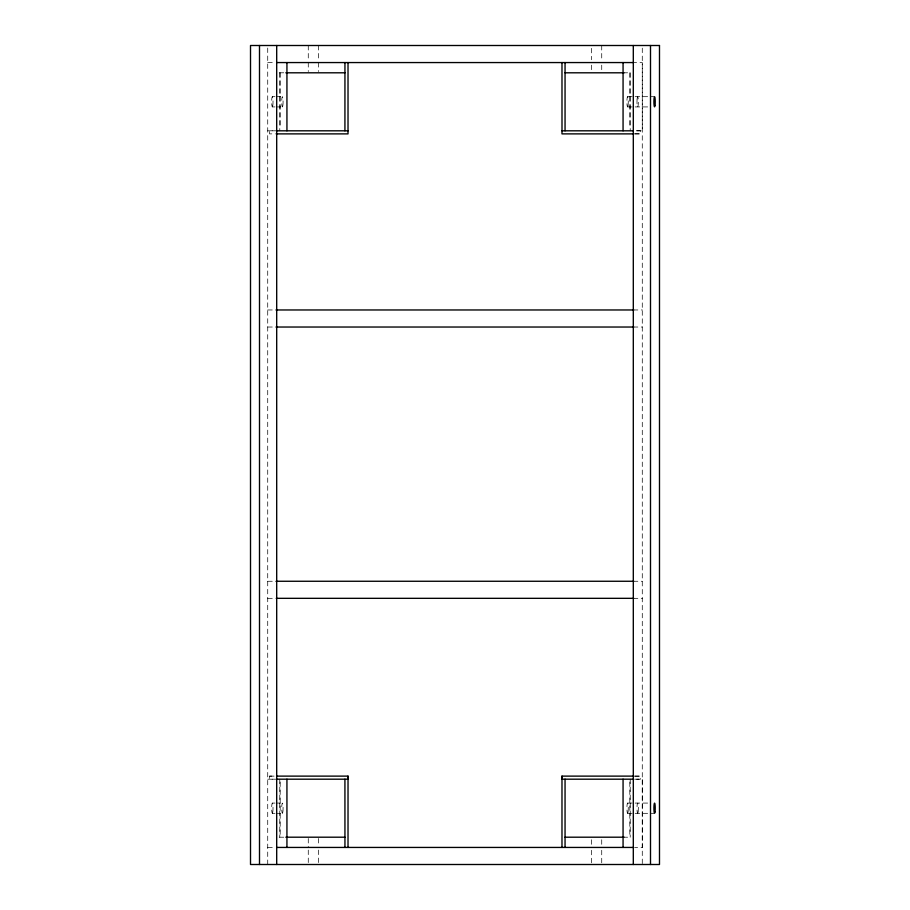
<?xml version="1.0" encoding="UTF-8"?>
<svg xmlns="http://www.w3.org/2000/svg" width="910" height="910" viewBox="0 0 910 910"><rect width="100%" height="100%" fill="white"/><g stroke="black" fill="none" stroke-linecap="round" stroke-linejoin="round"><path stroke-width="0.68" stroke-dasharray="4.55 3.41" d="M267.722 864.5L267.722 45.5M642.278 48.128L642.278 847.438L634.577 847.438M267.722 62.562L275.423 62.562M632.04 62.562L642.278 62.562L642.278 130.812L634.577 130.812M279.233 72.8L286.934 72.8M623.066 72.8L630.766 72.8M272.34 96.688L274.865 96.688M276.117 96.688L282.407 96.688M627.593 96.688L633.883 96.688M635.135 96.688L654.574 96.688M272.34 106.925L274.865 106.925M276.117 106.925L282.407 106.925M627.593 106.925L633.883 106.925M635.135 106.925L648.932 106.925M276.697 130.812L269.542 130.812L269.542 133.884L275.514 133.884M267.722 130.812L275.423 130.812M634.85 133.884L640.458 133.884L640.458 130.812L633.303 130.812M267.722 309.969L276.697 309.969M633.303 309.969L642.278 309.969M267.722 327.031L276.697 327.031M633.303 327.031L642.278 327.031M267.722 581.262L276.697 581.262M633.303 581.262L642.278 581.262M267.722 598.325L275.423 598.325M633.303 598.325L642.278 598.325M276.697 779.188L269.542 779.188L269.542 776.116L275.15 776.116M634.85 776.116L640.458 776.116L640.458 779.188L633.303 779.188M634.486 776.116L640.458 776.116M267.722 779.188L275.423 779.188M634.577 779.188L642.278 779.188L642.278 864.5M272.34 803.075L274.865 803.075M276.117 803.075L282.407 803.075M627.593 803.075L633.883 803.075M635.135 803.075L648.932 803.075M272.34 813.312L274.865 813.312M276.117 813.312L282.407 813.312M627.593 813.312L633.883 813.312M635.135 813.312L654.574 813.312M279.233 837.2L286.934 837.2M623.066 837.2L630.766 837.2M267.722 847.438L275.423 847.438M634.486 133.884L640.458 133.884M269.542 776.116L275.514 776.116M630.22 72.8L630.22 130.812M630.22 779.188L630.22 837.2M629.822 72.8L629.822 127.98M629.822 782.02L629.822 837.2M601.726 45.5L601.726 59.719M601.726 65.122L601.726 71.526M601.726 839.759L601.726 847.438M601.726 850.281L601.726 864.5M591.5 48.344L591.5 59.719M591.5 65.122L591.5 70.241M591.5 839.759L591.5 847.438M591.5 850.281L591.5 864.5M318.5 45.5L318.5 61.254M318.5 62.562L318.5 71.526M318.5 838.474L318.5 844.878M318.5 850.065L318.5 864.5M308.274 45.5L308.274 61.254M308.274 62.562L308.274 71.526M308.274 838.474L308.274 847.438M308.274 850.065L308.274 864.5M280.178 72.8L280.178 127.98M280.178 782.02L280.178 837.2M279.779 72.8L279.779 130.812M279.779 779.188L279.779 837.2M282.885 105.424A5.119 0.671 -90 0 0 282.578 96.858A5.119 0.671 -90 0 0 281.759 103.126A5.119 0.671 -90 0 0 282.885 105.424M272.818 105.424A5.119 0.671 -90 0 0 272.522 96.858A5.119 0.671 -90 0 0 271.703 103.126A5.119 0.671 -90 0 0 272.818 105.424M628.059 811.811A5.119 0.671 -90 0 0 627.764 803.246A5.119 0.671 -90 0 0 626.944 809.513A5.119 0.671 -90 0 0 628.059 811.811M638.126 811.811A5.119 0.671 -90 0 0 637.83 803.246A5.119 0.671 -90 0 0 637.011 809.513A5.119 0.671 -90 0 0 638.126 811.811M282.885 811.811A5.119 0.671 -90 0 0 282.578 803.246A5.119 0.671 -90 0 0 281.759 809.513A5.119 0.671 -90 0 0 282.885 811.811M272.818 811.811A5.119 0.671 -90 0 0 272.522 803.246A5.119 0.671 -90 0 0 271.703 809.513A5.119 0.671 -90 0 0 272.818 811.811M637.08 99.247A5.119 0.671 90 0 0 637.66 106.925A5.119 0.671 90 0 0 638.229 99.247A5.119 0.671 90 0 0 637.08 99.247M628.059 105.424A5.119 0.671 -90 0 0 627.764 96.858A5.119 0.671 -90 0 0 626.944 103.126A5.119 0.671 -90 0 0 628.059 105.424"/><path stroke-width="1.36" d="M276.697 779.188L347.995 779.188L348.029 776.116L348.018 847.438M633.303 130.812L562.005 130.812L561.971 133.884L633.451 133.884M562.005 130.812L561.982 62.562M565.053 130.812L565.053 62.562M344.924 779.188L344.947 847.438M276.697 130.812L348.018 130.812L348.018 62.562M633.451 776.116L561.971 776.116L562.005 779.188L633.303 779.188M276.697 62.562L633.303 62.562M285.82 72.8L344.947 72.8M565.053 72.8L624.18 72.8M276.549 133.884L348.029 133.884L347.995 130.812M276.231 309.969L633.769 309.969M276.231 327.031L633.769 327.031M276.231 581.262L633.769 581.262M276.231 598.325L633.769 598.325M276.549 776.116L348.029 776.116M285.82 837.2L344.947 837.2M565.053 837.2L624.18 837.2M276.697 847.438L633.303 847.438M344.924 130.812L344.947 62.562M561.971 776.116L562.005 779.188M565.053 779.188L565.053 847.438M650.502 45.5L650.502 864.5M633.303 45.5L633.303 864.5M623.066 62.562L623.066 130.812M623.066 779.188L623.066 847.438M561.982 779.188L561.982 847.438M286.934 62.562L286.934 130.812M286.934 779.188L286.934 847.438M276.697 45.5L276.697 864.5M259.498 45.5L259.498 864.5M659.488 45.5L250.512 45.5L250.512 864.5L659.488 864.5L659.488 45.5M655.041 105.424A5.119 0.671 -90 0 0 654.745 96.858A5.119 0.671 -90 0 0 653.926 103.126A5.119 0.671 -90 0 0 655.041 105.424M655.041 811.811A5.119 0.671 -90 0 0 654.745 803.246A5.119 0.671 -90 0 0 653.926 809.513A5.119 0.671 -90 0 0 655.041 811.811"/></g></svg>
